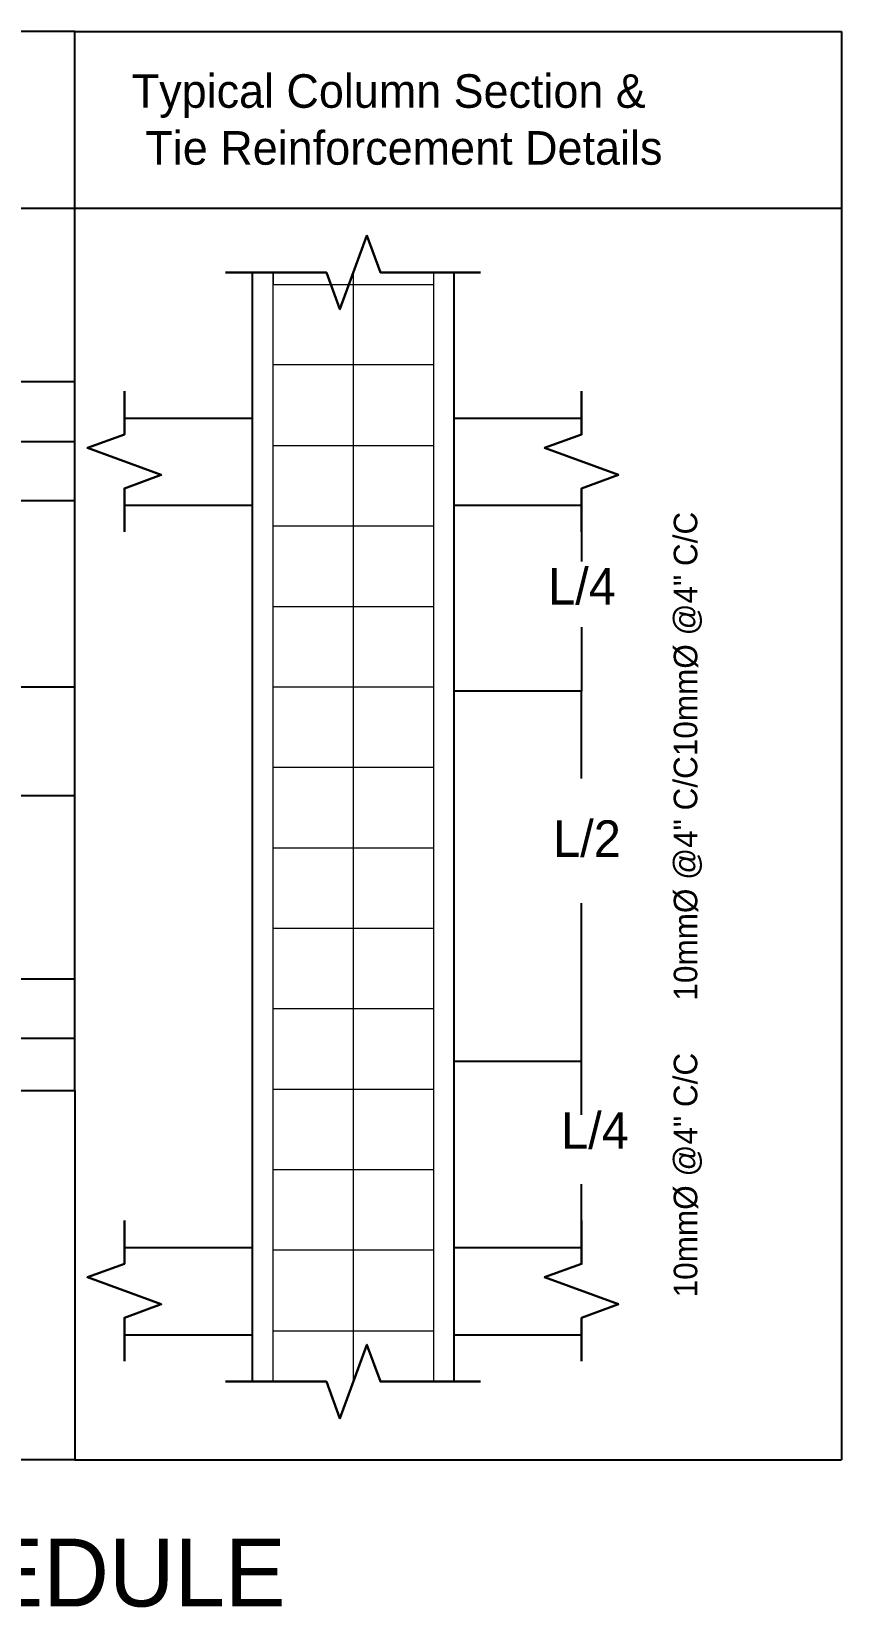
# Model space of a CAD drawing. Header units: millimetres. Extents: x 6 to 201, y 81 to 215.
# Drawn here: x 132.3 to 201, y 81.3 to 215.1 of the extents above; entities that cross this region are included whole.
import ezdxf

# ---------------------------------------------------------------- set-up
doc = ezdxf.new("R2010")
doc.units = ezdxf.units.MM
doc.header["$MEASUREMENT"] = 0
doc.layers.get('0').update_dxf_attribs({"linetype": 'CONTINUOUS'})
doc.styles.add('CIDFont+F1$001H0', font='')
doc.styles.add('CIDFont+F2$001H0', font='')
doc.styles.get('CIDFont+F1$001H0').set_extended_font_data('CIDFont+F1')
doc.styles.get('CIDFont+F2$001H0').set_extended_font_data('CIDFont+F2')

msp = doc.modelspace()

# ---------------------------------------------------------------- linework, layer by layer
at = {"color": 7, "linetype": 'Continuous', "lineweight": 25, "true_color": 0x000007}
for p, q in [((136.02, 215.1), (97.11, 215.1)), ((136.02, 125.22), (136.02, 215.1)), ((136.02, 215.1), (201.04, 215.1)), ((201.04, 215.1), (201.04, 93.85)), ((136.02, 200.11), (201.04, 200.11)), ((151.09, 159.72), (151.09, 194.65)), ((168.19, 159.72), (168.19, 194.65)), ((59.39, 185.38), (136.02, 185.38)), ((140.21, 182.29), (151.09, 182.29)), ((168.19, 182.29), (178.99, 182.29)), ((59.39, 180.3), (136.02, 180.3)), ((59.39, 175.3), (136.02, 175.3)), ((140.21, 174.88), (151.09, 174.88)), ((168.19, 174.88), (178.99, 174.88)), ((178.99, 174.88), (178.99, 170.1)), ((136.02, 159.43), (59.39, 159.43)), ((151.09, 100.5), (151.09, 159.72)), ((168.19, 100.5), (168.19, 159.72)), ((178.99, 151.68), (178.99, 159.09)), ((59.39, 150.24), (136.02, 150.24)), ((178.99, 123.15), (178.99, 141.1)), ((136.02, 134.66), (59.39, 134.66)), ((136.02, 129.62), (59.39, 129.62)), ((178.99, 127.68), (168.19, 127.68)), ((59.39, 125.22), (136.02, 125.22)), ((136.02, 125.22), (136.02, 105.79)), ((178.99, 111.89), (178.99, 117.26)), ((168.19, 111.89), (168.19, 114.51)), ((140.21, 111.89), (151.09, 111.89)), ((168.19, 111.89), (178.99, 111.89)), ((136.02, 105.79), (136.02, 93.85)), ((140.21, 104.48), (151.09, 104.48)), ((168.19, 104.48), (178.99, 104.48)), ((151.09, 100.5), (152.82, 100.5)), ((166.45, 100.5), (168.19, 100.5)), ((136.02, 93.85), (201.04, 93.85))]:
    msp.add_line(p, q, dxfattribs=at)
at = {"color": 20, "linetype": 'Continuous', "lineweight": 20, "true_color": 0x000014}
for p, q in [((152.82, 159.72), (152.82, 194.65)), ((159.64, 159.72), (159.64, 194.65)), ((166.45, 159.72), (166.45, 194.65)), ((152.82, 186.82), (166.45, 186.82)), ((152.82, 179.96), (166.45, 179.96)), ((152.82, 173.14), (166.45, 173.14)), ((152.82, 166.29), (166.45, 166.29)), ((152.82, 166.29), (166.45, 166.29)), ((152.82, 100.5), (152.82, 159.72)), ((152.82, 159.47), (166.45, 159.47)), ((159.64, 100.5), (159.64, 159.72)), ((166.45, 100.5), (166.45, 159.72)), ((152.82, 152.65), (166.45, 152.65)), ((152.82, 145.8), (166.45, 145.8)), ((152.82, 138.98), (166.45, 138.98)), ((152.82, 132.16), (166.45, 132.16)), ((152.82, 125.31), (166.45, 125.31)), ((152.82, 118.49), (166.45, 118.49)), ((152.82, 111.68), (166.45, 111.68)), ((152.82, 104.82), (166.45, 104.82))]:
    msp.add_line(p, q, dxfattribs=at)
at = {"color": 7, "linetype": 'Continuous', "lineweight": 25, "true_color": 0x000007}
for points in [[(5.55, 125.22), (5.55, 215.1), (5.55, 200.11), (59.39, 200.11), (136.02, 200.11)], [(178.99, 164.55), (178.99, 159.09), (168.19, 159.09)], [(136.1, 93.85), (5.55, 93.85), (5.55, 105.79)]]:
    msp.add_lwpolyline(points, dxfattribs=at)
at = {"color": 172, "linetype": 'Continuous', "lineweight": 30, "true_color": 0x0000b8}
for points in [[(148.8, 194.65), (157.35, 194.65), (158.5, 191.52), (160.78, 197.78), (161.93, 194.65), (170.43, 194.65)], [(140.21, 184.57), (140.21, 180.89), (137.08, 179.75), (143.34, 177.46), (140.21, 176.32), (140.21, 172.64)], [(178.99, 184.57), (178.99, 180.89), (175.85, 179.75), (182.12, 177.46), (178.99, 176.32), (178.99, 172.64)], [(140.21, 102.24), (140.21, 105.92), (143.34, 107.06), (137.08, 109.35), (140.21, 110.49), (140.21, 114.17)], [(178.99, 102.24), (178.99, 105.92), (182.12, 107.06), (175.85, 109.35), (178.99, 110.49), (178.99, 114.17)], [(148.8, 100.5), (157.35, 100.5), (158.5, 97.37), (160.78, 103.63), (161.93, 100.5), (170.43, 100.5)]]:
    msp.add_lwpolyline(points, dxfattribs=at)
at = {"color": 20, "linetype": 'Continuous', "lineweight": 20, "true_color": 0x000014}
msp.add_lwpolyline([(152.82, 194.65), (152.82, 193.63), (166.45, 193.63)], dxfattribs=at)

# ---------------------------------------------------------------- texts
at = {"color": 7, "true_color": 0x000007}
for s, height, style, p in [('Typical Column Section &', 2.8478, 'CIDFont+F1$001H0', (140.84, 208.62)), (' Tie Reinforcement Details', 2.8515, 'CIDFont+F1$001H0', (140.93, 203.79)), ('L/4', 3.097, 'CIDFont+F1$001H0', (176.15, 166.46)), ('L/2', 3.097, 'CIDFont+F1$001H0', (176.57, 145.04)), ('L/4', 3.097, 'CIDFont+F1$001H0', (177.25, 120.27)), ('FIGURE : COLUMN SCHEDULE', 5.7606, 'CIDFont+F2$001H0', (40.89, 81.41))]:
    msp.add_text(s, height=height, dxfattribs=dict(at, style=style)).set_placement(p)
at = {"color": 7, "true_color": 0x000007, "style": 'CIDFont+F1$001H0'}
for s, height, p in [('10mmØ @4" C/C10mmØ @4" C/C', 1.999, (188.81, 132.84)), ('10mmØ @4" C/C', 2.0001, (188.81, 107.65))]:
    msp.add_text(s, height=height, rotation=90, dxfattribs=at).set_placement(p)

doc.saveas('drawing.dxf')
